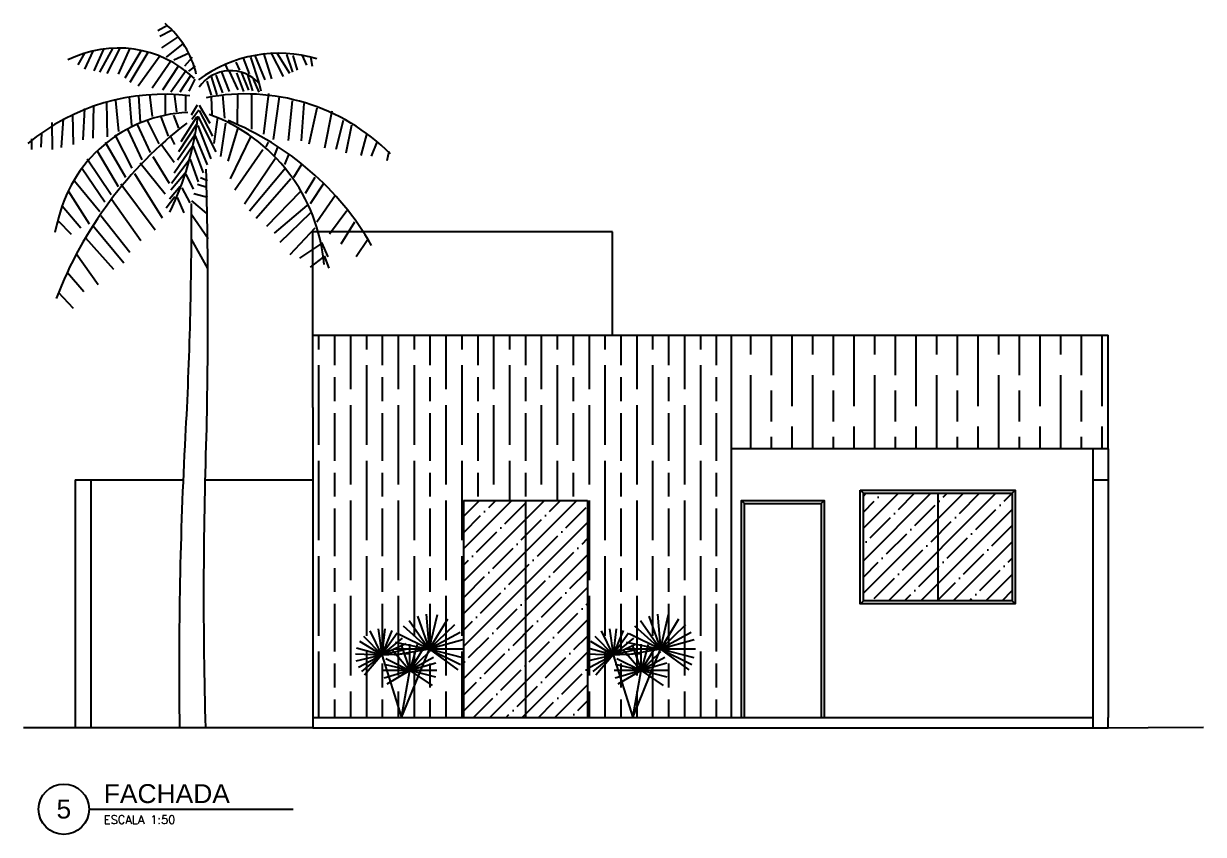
# Model space of a CAD drawing. Header units: metres. Extents: x 13415 to 21618, y 7657 to 10396.
# Drawn here: x 18962 to 20104, y 8997 to 9782 of the extents above; entities that cross this region are included whole.
import ezdxf
from ezdxf.enums import TextEntityAlignment as Align

# ---------------------------------------------------------------- set-up
doc = ezdxf.new("R2010")
doc.units = ezdxf.units.M
doc.header["$LTSCALE"] = 0.2
for name, color, linetype in [('01', 1, 'Continuous'), ('02', 2, 'Continuous'), ('04', 4, 'Continuous'), ('05', 5, 'Continuous'), ('ARQ-SÍMBOLOS', 2, 'Continuous'), ('ARQ-TEXTO2', 2, 'Continuous'), ('ARQ-TEXTO4', 4, 'Continuous'), ('Block1', 1, 'Continuous'), ('Block2', 2, 'Continuous')]:
    doc.layers.add(name, color=color, linetype=linetype)
doc.styles.add('arial', font='arial.ttf')
doc.styles.add('ROMANS', font='romans.shx')

# ---------------------------------------------------------------- blocks, each defined once
blk = doc.blocks.new('Planta056')
at = {"layer": 'Block1'}
for p, q in [((8.6, 111), (31.7, 78.4)), ((18.2, 116), (31.7, 78.4)), ((28.2, 118.2), (31.7, 78.4)), ((31.7, 78.4), (40.9, 118.1)), ((52.5, 112.5), (31.7, 78.4)), ((-22.6, 71.8), (-36.1, 99.4)), ((-26.8, 101.6), (-22.6, 71.8)), ((-19.1, 101.7), (-22.6, 71.8)), ((-11.2, 99.7), (-22.6, 71.8)), ((-5.1, 96.4), (-22.6, 71.8)), ((-4.2, 96.2), (67.5, 60.6)), ((1.8, 104.9), (31.7, 78.4)), ((60.5, 106.1), (31.7, 78.4)), ((66.9, 97.3), (31.7, 78.4)), ((-48.5, 87.3), (-22.6, 71.8)), ((0.7, 90.9), (-45.9, 52.6)), ((-43.7, 93.3), (-22.6, 71.8)), ((4.8, 84.3), (-22.6, 71.8)), ((-7.5, 86.4), (31.7, 78.4)), ((-0.7, 83), (9.4, 53.9)), ((9.4, 53.9), (9.4, 84.1)), ((17.7, 83.6), (9.4, 53.9)), ((70.3, 88.8), (31.7, 78.4)), ((-52.8, 72.9), (-22.6, 71.8)), ((-52, 65), (6.8, 78.5)), ((-51.7, 79.8), (-22.6, 71.8)), ((-49.3, 57.7), (-22.6, 71.8)), ((-22.7, 71.6), (-42.5, 48.6)), ((-22.6, 71.8), (0, 0)), ((-22.5, 71.7), (7.9, 73.4)), ((-18.2, 67.6), (9.5, 53.8)), ((-10.2, 76.6), (9.4, 53.9)), ((71.7, 78.4), (-8.3, 78.4)), ((31.5, 78.3), (-8.2, 71.4)), ((0, 0), (31.8, 78.2)), ((25.5, 80.2), (9.4, 53.9)), ((31.6, 75.3), (9.4, 53.9)), ((36.5, 68.5), (9.4, 53.9)), ((70.3, 68.1), (31.7, 78.4)), ((31.8, 78.2), (64.3, 54.4)), ((9.4, 53.9), (-19.7, 60.8)), ((39.1, 62), (9.4, 53.9)), ((40.2, 53.9), (-21.4, 53.9)), ((9.4, 53.9), (-20.1, 45)), ((9.4, 53.9), (-17.1, 38.3)), ((0, 0), (9.5, 53.8)), ((9.4, 53.9), (34.9, 36.5)), ((39.2, 46), (9.4, 53.9))]:
    blk.add_line(p, q, dxfattribs=at)
blk = doc.blocks.new('k')
at = {"layer": 'Block1'}
for p, q in [((24755.1, 5128.4), (24746, 5123.1)), ((24759.1, 5123.6), (24747.7, 5117.7)), ((24764.8, 5117.1), (24749.4, 5106.9)), ((24701.9, 5106.2), (24689.5, 5083.2)), ((24708.9, 5106.5), (24696.4, 5082)), ((24718.6, 5106.5), (24707.4, 5081.2)), ((24770.5, 5111.1), (24754, 5097.9)), ((24674.8, 5101.5), (24668.5, 5090.2)), ((24682.9, 5103.7), (24675, 5086.2)), ((24693.3, 5105.4), (24684, 5084.4)), ((24729.8, 5104.2), (24713.9, 5077.4)), ((24736.2, 5102.2), (24718.6, 5073.2)), ((24747.9, 5098.7), (24726.7, 5069.7)), ((24776.2, 5101.5), (24761.4, 5094.9)), ((24779, 5097.3), (24771.6, 5089)), ((24828.4, 5096.7), (24834.3, 5081.5)), ((24835.5, 5097.9), (24843.7, 5073.2)), ((24839.8, 5099.2), (24849.6, 5075.7)), ((24848, 5101.6), (24855.9, 5076.9)), ((24855.1, 5102.1), (24867.3, 5079)), ((24861.4, 5101.2), (24873.2, 5082.3)), ((24870.4, 5100.4), (24876.3, 5083.1)), ((24876.7, 5099.2), (24880.6, 5085.2)), ((24885.7, 5099.2), (24889.7, 5090.1)), ((24893.6, 5098.4), (24895.2, 5088.9)), ((24758.4, 5094), (24740.3, 5067.7)), ((24766, 5089.4), (24750.5, 5065.7)), ((24773.4, 5084.7), (24758.4, 5063.7)), ((24781.9, 5089), (24775.6, 5084.2)), ((24807.2, 5084.3), (24815, 5064.5)), ((24811.5, 5090.1), (24813.5, 5084.7)), ((24814.6, 5084.7), (24823.3, 5066.2)), ((24821.3, 5093), (24824.9, 5085.2)), ((24777.5, 5079.7), (24767, 5063.9)), ((24781.8, 5076.4), (24775.8, 5064.7)), ((24793.4, 5074.4), (24797.4, 5060.8)), ((24797.4, 5079), (24802.9, 5061.3)), ((24802.1, 5080.2), (24808.4, 5063.3)), ((24822.1, 5082.7), (24828.8, 5064.5)), ((24826.8, 5082.7), (24833.5, 5065.8)), ((24832.3, 5081.5), (24837.4, 5065)), ((24838.2, 5076.5), (24843.7, 5063.7)), ((24843.7, 5073.2), (24845.7, 5065)), ((24727.2, 5060.4), (24728.6, 5034.7)), ((24737.9, 5061.7), (24740.5, 5040.4)), ((24752.9, 5062.4), (24752.9, 5042.7)), ((24761.7, 5062.2), (24763.9, 5044.9)), ((24772.7, 5060.7), (24772.7, 5045.4)), ((24808.4, 5061.3), (24810.3, 5038.6)), ((24822.9, 5062.5), (24822.5, 5032.8)), ((24836.6, 5062.1), (24836.6, 5027.9)), ((24853.1, 5062.5), (24848, 5023.3)), ((24683.6, 5051.2), (24682.9, 5019.2)), ((24696, 5054.2), (24696.7, 5020.7)), ((24705, 5055.7), (24707.9, 5025.7)), ((24718.1, 5059.2), (24720.5, 5031.7)), ((24784, 5051.4), (24778.1, 5041.5)), ((24786, 5051.4), (24796.2, 5034)), ((24797.4, 5059.2), (24798.1, 5041.9)), ((24863.3, 5059.2), (24857.4, 5018)), ((24875.9, 5055.5), (24872, 5017.1)), ((24887.3, 5053), (24884.5, 5016.7)), ((24654.3, 5037.9), (24652.4, 5010.4)), ((24663.1, 5042.2), (24664, 5013.2)), ((24675, 5047.9), (24673.3, 5017.7)), ((24748.9, 5039.9), (24755.7, 5021.2)), ((24760.9, 5041.7), (24766, 5029.1)), ((24783.2, 5039.6), (24768.1, 5015.8)), ((24785.6, 5046.4), (24778.9, 5037.3)), ((24784.9, 5039.9), (24802.1, 5006.1)), ((24786, 5046), (24798.9, 5021.3)), ((24803.6, 5039.3), (24800.1, 5014.2)), ((24899.9, 5048.5), (24892, 5013.4)), ((24914.4, 5045.6), (24907.3, 5009.7)), ((24643.1, 5034.4), (24643.6, 5008.4)), ((24716.9, 5027.3), (24730.3, 4998.5)), ((24725.8, 5032.7), (24738.5, 5005.3)), ((24735.4, 5036.3), (24746.8, 5014)), ((24783.9, 5033.4), (24765.7, 5006.1)), ((24784.6, 5031.6), (24797.3, 4999.2)), ((24811.5, 5033.9), (24806.4, 5001.6)), ((24822.9, 5028.3), (24813.5, 4996.9)), ((24925.4, 5036.5), (24918.3, 5008.5)), ((24933.3, 5032), (24927.8, 5004.8)), ((24623.5, 5018.7), (24623.5, 5008.4)), ((24633.3, 5024.2), (24632.6, 5010.7)), ((24694.9, 5015.4), (24714.5, 4981.5)), ((24704.2, 5022.6), (24720.7, 4990.2)), ((24758.1, 5020.8), (24761.9, 5013.3)), ((24781.9, 5023), (24765, 4998.1)), ((24781.1, 5023.7), (24793.5, 4993.4)), ((24835.9, 5021.3), (24815.8, 4980)), ((24852.7, 5015.5), (24850.4, 5011)), ((24948.2, 5024.2), (24942.3, 5002.7)), ((24958, 5015.5), (24952.5, 5001.9)), ((24687.3, 5006.4), (24707.6, 4972.5)), ((24749.2, 5013.6), (24761.6, 4996)), ((24779.8, 5011.8), (24761.6, 4985.5)), ((24780.1, 5011.5), (24789.8, 4985.9)), ((24847.6, 5008.1), (24820.5, 4968.9)), ((24861.8, 5010.6), (24858.6, 5002.3)), ((24872.8, 5004), (24868.4, 4993.7)), ((24969.4, 5006.4), (24967.4, 4997.4)), ((24677.4, 4999.2), (24700.7, 4964.9)), ((24728.6, 4995.6), (24753, 4965.3)), ((24741, 5001.7), (24756.8, 4975.8)), ((24777, 4999.2), (24759.1, 4975.4)), ((24777, 4998.8), (24784.9, 4977.2)), ((24859.4, 4999.4), (24829.6, 4955.3)), ((24885, 4993.7), (24877.1, 4981.3)), ((24672.6, 4989.8), (24694.6, 4957.7)), ((24723.4, 4985.1), (24750.2, 4942.2)), ((24772.2, 4985.5), (24758.5, 4968.9)), ((24772.9, 4984.4), (24780.1, 4970)), ((24787.1, 4981.4), (24794, 4978.4)), ((24869.6, 4990.3), (24834.7, 4948.7)), ((24874.7, 4980), (24841, 4941.7)), ((24897.9, 4981.3), (24888.5, 4965.6)), ((24665.3, 4977.9), (24689.8, 4948.3)), ((24710, 4975), (24743.3, 4930.7)), ((24767.4, 4972.5), (24757.1, 4960.2)), ((24769.1, 4971.1), (24776.7, 4956.6)), ((24784.2, 4974.8), (24793.3, 4971.8)), ((24906.5, 4975.9), (24893.2, 4955.7)), ((24659.1, 4968.5), (24679.4, 4936.4)), ((24701.4, 4959.9), (24729.3, 4920.2)), ((24762.2, 4962.4), (24754, 4951.6)), ((24764.7, 4962), (24770.9, 4946.9)), ((24778.5, 4958.7), (24792.8, 4946.8)), ((24780.8, 4965.9), (24794, 4962.3)), ((24883.8, 4967.3), (24851.2, 4933.9)), ((24917.9, 4964), (24899.9, 4938)), ((24653.3, 4953.7), (24671.2, 4932.5)), ((24778, 4946.2), (24794.5, 4922.3)), ((24890.1, 4954.1), (24858.6, 4927.3)), ((24893.2, 4946.7), (24864.1, 4918.2)), ((24928.9, 4949.1), (24912.1, 4926.5)), ((24648.8, 4938.6), (24646.1, 4928.1)), ((24649.2, 4939.3), (24661.9, 4926.3)), ((24683.2, 4934.6), (24712.8, 4898.6)), ((24690.8, 4944.4), (24718.9, 4909)), ((24936.4, 4938), (24923.1, 4916.6)), ((24897.9, 4932.2), (24873.6, 4906.3)), ((24675.7, 4922.7), (24702.8, 4892.4)), ((24778, 4921.7), (24794, 4893.1)), ((24904.2, 4917.4), (24883, 4903)), ((24904.2, 4918.2), (24910.5, 4904.6)), ((24949, 4921.1), (24938, 4904.6)), ((24666.7, 4907.6), (24688, 4877.7)), ((24905.8, 4904.2), (24893.2, 4894.3)), ((24906.9, 4905.4), (24911.3, 4893.5)), ((24658.5, 4889.2), (24674.3, 4870.8)), ((24649.2, 4870.4), (24664, 4854.9))]:
    blk.add_line(p, q, dxfattribs=at)
for centre, radius, start, end in [((24695, 5060.8), 90.4, 13.0554, 50.232), ((24707.3, 4999.1), 107.5, 46.4936, 116.8589), ((24862.9, 4971.6), 129.9, 73.4647, 126.6589), ((24816.4, 5047.7), 37, 41.6126, 145.4379), ((24751.8, 4855.6), 206.2, 83.0447, 129.713), ((24830.6, 4863), 199.1, 45.103, 100.96), ((24780.2, 4909.9), 134.4, 92.2064, 168.5825), ((24502.6, 5073.4), 284, 333.7613, 353.3526), ((24737.9, 4883), 169.4, 4.7225, 70.0911), ((25013.6, 4723.4), 392.3, 127.6554, 158.9783), ((24706.9, 4772.9), 284.3, 30.1097, 67.9106)]:
    blk.add_arc(centre, radius, start, end, dxfattribs=at)
at = {"layer": 'Block2'}
for points in [[(24792.2, 4448.6, -0.01484), (24793, 4730.2, 0.011767), (24792.7, 4989.3)], [(24767.2, 4448.6, -0.017231), (24772.7, 4730.2, 0.014184), (24778.5, 4956)]]:
    blk.add_lwpolyline(points, format="xyb", dxfattribs=at)
blk = doc.blocks.new('*U120')
at = {"layer": 'ARQ-SÍMBOLOS'}
blk.add_line((0.6, 0), (5.458, 0), dxfattribs=at)
blk.add_circle((0, 0), 0.6, dxfattribs=at)
at = {"layer": 'ARQ-TEXTO2', "style": 'ROMANS'}
blk.add_attdef('ESCALA1', text='', height=0.2, dxfattribs=at).set_placement((0.951, -0.149), align=Align.TOP_LEFT)
at = {"layer": 'ARQ-TEXTO4', "style": 'arial'}
blk.add_attdef('TITULODODESENHO', (0.951, 0.146), '', height=0.45, dxfattribs=at)
blk.add_attdef('0', text='', height=0.45, dxfattribs=at).set_placement((0, 0), align=Align.MIDDLE)

msp = doc.modelspace()

# ---------------------------------------------------------------- hatches: boundary and pattern name
at = {"layer": '01'}
h = msp.add_hatch(dxfattribs=at)
h.set_pattern_fill('ANSI35', color=256, scale=3.5)
h.set_pattern_definition([(45, (-5653.955, 4661.97), (-15.715448, 15.715448), []), (45, (-5638.24, 4661.97), (-15.715448, 15.715448), [27.78125, -5.55625, 0, -5.55625])])
h.paths.add_polyline_path([(19447.746, 9320.527), (19387.746, 9320.527), (19387.746, 9110.527), (19447.746, 9110.527)])
h.paths.add_polyline_path([(19507.746, 9320.527), (19447.746, 9320.527), (19447.746, 9110.527), (19507.746, 9110.527)])
h = msp.add_hatch(dxfattribs=at)
h.set_pattern_fill('ANSI35', color=256, scale=3.5)
h.set_pattern_definition([(45, (-5653.955, 4671.97), (-15.715448, 15.715448), []), (45, (-5638.24, 4671.97), (-15.715448, 15.715448), [27.78125, -5.55625, 0, -5.55625])])
h.paths.add_polyline_path([(19846.937, 9327.527), (19774.937, 9327.527), (19774.937, 9223.527), (19846.937, 9223.527)])
h.paths.add_polyline_path([(19918.937, 9327.527), (19846.937, 9327.527), (19846.937, 9223.527), (19918.937, 9223.527)])
at = {"layer": '04'}
h = msp.add_hatch(dxfattribs=at)
h.set_pattern_fill('GOST_WOOD', color=256, scale=7.7)
h.set_pattern_definition([(90, (-5653.955, 4661.97), (46.2, -3e-15), [77, -15.4]), (90, (-5638.555, 4646.57), (46.2, -3e-15), [46.2, -11.55, 23.1, -11.55]), (90, (-5623.155, 4623.47), (46.2, -3e-15), [77, -15.4])])
h.paths.add_polyline_path([(19646.937, 9480.527), (19241.937, 9480.527), (19241.937, 9410.527), (19241.937, 9110.527), (19387.746, 9110.527), (19387.746, 9320.527), (19507.746, 9320.527), (19507.746, 9110.527), (19646.937, 9110.527), (19646.937, 9410.527)])
h = msp.add_hatch(dxfattribs=at)
h.set_pattern_fill('GOST_WOOD', color=256, scale=10)
h.set_pattern_definition([(90, (-5653.955, 4661.97), (60, -4e-15), [100, -20]), (90, (-5633.955, 4641.97), (60, -4e-15), [60, -15, 30, -15]), (90, (-5613.955, 4611.97), (60, -4e-15), [100, -20])])
h.paths.add_polyline_path([(19646.937, 9480.527), (19646.937, 9370.527), (20011.937, 9370.527), (20011.937, 9480.527)])

# ---------------------------------------------------------------- linework, layer by layer
at = {"layer": '01'}
for p, q in [((19241.937, 9480.527), (19241.937, 9580.527)), ((19241.937, 9110.527), (19996.937, 9110.527)), ((19241.937, 9110.527), (19241.937, 9100.527)), ((19011.937, 9100.527), (18961.937, 9100.527)), ((19241.937, 9100.527), (19011.937, 9100.527)), ((19241.937, 9100.527), (19996.937, 9100.527)), ((19996.937, 9100.527), (20104.134, 9101.052))]:
    msp.add_line(p, q, dxfattribs=at)
at = {"layer": '01', "linetype": 'ByBlock'}
for p, q in [((19531.937, 9580.527), (19241.937, 9580.527)), ((19531.937, 9480.527), (19531.937, 9580.527)), ((19026.937, 9340.527), (19116.737, 9340.527)), ((19137.835, 9340.527), (19241.937, 9340.527))]:
    msp.add_line(p, q, dxfattribs=at)
at = {"layer": '02'}
for p, q in [((19387.746, 9320.527), (19387.746, 9110.527)), ((19387.746, 9320.527), (19507.746, 9320.527)), ((19447.746, 9320.527), (19447.746, 9110.527)), ((19507.746, 9320.527), (19507.746, 9110.527)), ((19656.937, 9320.527), (19659.937, 9317.527)), ((19733.937, 9317.527), (19736.937, 9320.527)), ((19771.937, 9330.527), (19774.937, 9327.527)), ((19846.937, 9327.527), (19846.937, 9223.527)), ((19918.937, 9327.527), (19921.937, 9330.527)), ((19771.937, 9220.527), (19774.937, 9223.527)), ((19918.937, 9223.527), (19921.937, 9220.527))]:
    msp.add_line(p, q, dxfattribs=at)
for points in [[(19656.937, 9110.527), (19656.937, 9318.693), (19656.937, 9320.527), (19736.937, 9320.527), (19736.937, 9110.527)], [(19659.937, 9110.527), (19659.937, 9317.527), (19733.937, 9317.527), (19733.937, 9110.527)]]:
    msp.add_lwpolyline(points, dxfattribs=at)
for points in [[(19771.937, 9330.527), (19921.937, 9330.527), (19921.937, 9220.527), (19771.937, 9220.527)], [(19774.937, 9327.527), (19918.937, 9327.527), (19918.937, 9223.527), (19774.937, 9223.527)]]:
    msp.add_lwpolyline(points, close=True, dxfattribs=at)
at = {"layer": '04'}
for p, q in [((19241.937, 9410.527), (19241.937, 9480.527)), ((19241.937, 9480.527), (19646.937, 9480.527)), ((19646.937, 9480.527), (19646.937, 9410.527)), ((19646.937, 9480.527), (20011.937, 9480.527)), ((20011.937, 9370.527), (20011.937, 9480.527)), ((19241.937, 9410.527), (19241.937, 9110.527)), ((19646.937, 9410.527), (19646.937, 9110.527)), ((20011.937, 9370.527), (19646.937, 9370.527)), ((19996.937, 9370.527), (19996.937, 9340.527)), ((20011.937, 9370.527), (20011.937, 9340.527))]:
    msp.add_line(p, q, dxfattribs=at)
at = {"layer": '04', "linetype": 'ByBlock'}
for p, q in [((19996.937, 9110.527), (19996.937, 9100.527)), ((20011.937, 9100.527), (20011.937, 9110.527)), ((19996.937, 9100.527), (20011.937, 9100.527))]:
    msp.add_line(p, q, dxfattribs=at)
at = {"layer": '05'}
for p, q in [((19011.937, 9340.527), (19011.937, 9100.527)), ((19011.937, 9340.527), (19026.937, 9340.527)), ((19026.937, 9340.527), (19026.937, 9100.527)), ((19996.937, 9340.527), (19996.937, 9110.527)), ((19996.937, 9340.527), (20011.937, 9340.527)), ((20011.937, 9340.527), (20011.937, 9110.527))]:
    msp.add_line(p, q, dxfattribs=at)

# ---------------------------------------------------------------- block references
at = {"layer": '01'}
msp.add_blockref('k', (-5653.955, 4651.97), dxfattribs=at)
at = {"layer": '01', "xscale": 0.8447641871554151, "yscale": 0.8447641871554151, "zscale": 0.8447641871554151}
for p in [(19327.944, 9110.527), (19551.754, 9110.527)]:
    msp.add_blockref('Planta056', p, dxfattribs=at)
at = {"layer": 'ARQ-SÍMBOLOS', "xscale": 40.65147190026983, "yscale": 40.65147190026983, "zscale": 40.65147190026983}
msp.add_blockref('*U120', (19000.891, 9021.669), dxfattribs=at).add_auto_attribs({'ESCALA1': 'ESCALA 1:50', '0': '5', 'TITULODODESENHO': 'FACHADA'})

doc.saveas('drawing.dxf')
